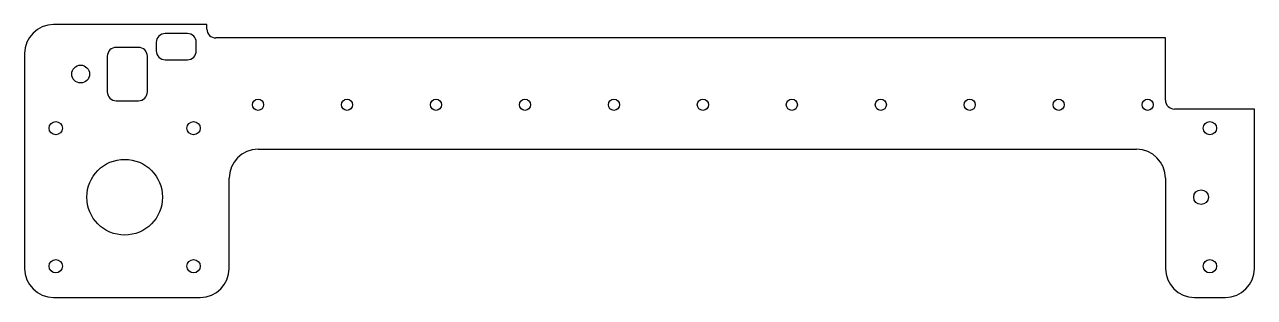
# Model space of a CAD drawing. Header units: millimetres. Extents: x -52 to 224, y -43 to 18.
import ezdxf

# ---------------------------------------------------------------- set-up
doc = ezdxf.new("R2010")
doc.units = ezdxf.units.MM

msp = doc.modelspace()

# ---------------------------------------------------------------- linework, layer by layer
at = {"color": 7, "linetype": 'Continuous', "lineweight": 25}
for p, q in [((-11.5, 18), (-46, 18)), ((-11.5, 17), (-11.5, 18)), ((-22.9, 14), (-22.9, 12.12)), ((-15.9, 16), (-20.9, 16)), ((-13.9, 12.12), (-13.9, 14)), ((204, 15), (-9.5, 15)), ((204, 1.05), (204, 15)), ((-52.5, 11.5), (-52.5, -36.75)), ((-26.9, 12.9), (-31.9, 12.9)), ((-33.9, 10.9), (-33.9, 2.9)), ((-24.9, 2.9), (-24.9, 10.9)), ((-20.9, 10.12), (-15.9, 10.12)), ((-31.9, 0.9), (-26.9, 0.9)), ((224, -0.95), (206, -0.95)), ((224, -36.75), (224, -0.95)), ((0, -10), (197.5, -10)), ((-6.5, -36.75), (-6.5, -16.5)), ((204, -16.5), (204, -36.75)), ((-46, -43.25), (-13, -43.25)), ((210.5, -43.25), (217.5, -43.25))]:
    msp.add_line(p, q, dxfattribs=at)
for centre, radius in [((-39.9, 6.9), 2), ((0, 0), 1.25), ((20, 0), 1.25), ((40, 0), 1.25), ((60, 0), 1.25), ((80, 0), 1.25), ((100, 0), 1.25), ((120, 0), 1.25), ((140, 0), 1.25), ((160, 0), 1.25), ((180, 0), 1.25), ((200, 0), 1.25), ((-45.5, -5.25), 1.5), ((-14.5, -5.25), 1.5), ((214, -5.25), 1.5), ((-30, -20.75), 8.5), ((212, -20.75), 1.65), ((-45.5, -36.25), 1.5), ((-14.5, -36.25), 1.5), ((214, -36.25), 1.5)]:
    msp.add_circle(centre, radius, dxfattribs=at)
for centre, radius, start, end in [((-46, 11.5), 6.5, 90, 180), ((-9.5, 17), 2, 180, 270), ((-20.9, 14), 2, 90, 180), ((-15.9, 14), 2, 0, 90), ((-31.9, 10.9), 2, 90, 180), ((-26.9, 10.9), 2, 0, 90), ((-20.9, 12.12), 2, 180, 270), ((-15.9, 12.12), 2, 270, 0), ((-31.9, 2.9), 2, 180, 270), ((-26.9, 2.9), 2, 270, 0), ((206, 1.05), 2, 180, 270), ((0, -16.5), 6.5, 90, 180), ((197.5, -16.5), 6.5, 0, 90), ((-46, -36.75), 6.5, 180, 270), ((-13, -36.75), 6.5, 270, 0), ((210.5, -36.75), 6.5, 180, 270), ((217.5, -36.75), 6.5, 270, 0)]:
    msp.add_arc(centre, radius, start, end, dxfattribs=at)

doc.saveas('drawing.dxf')
